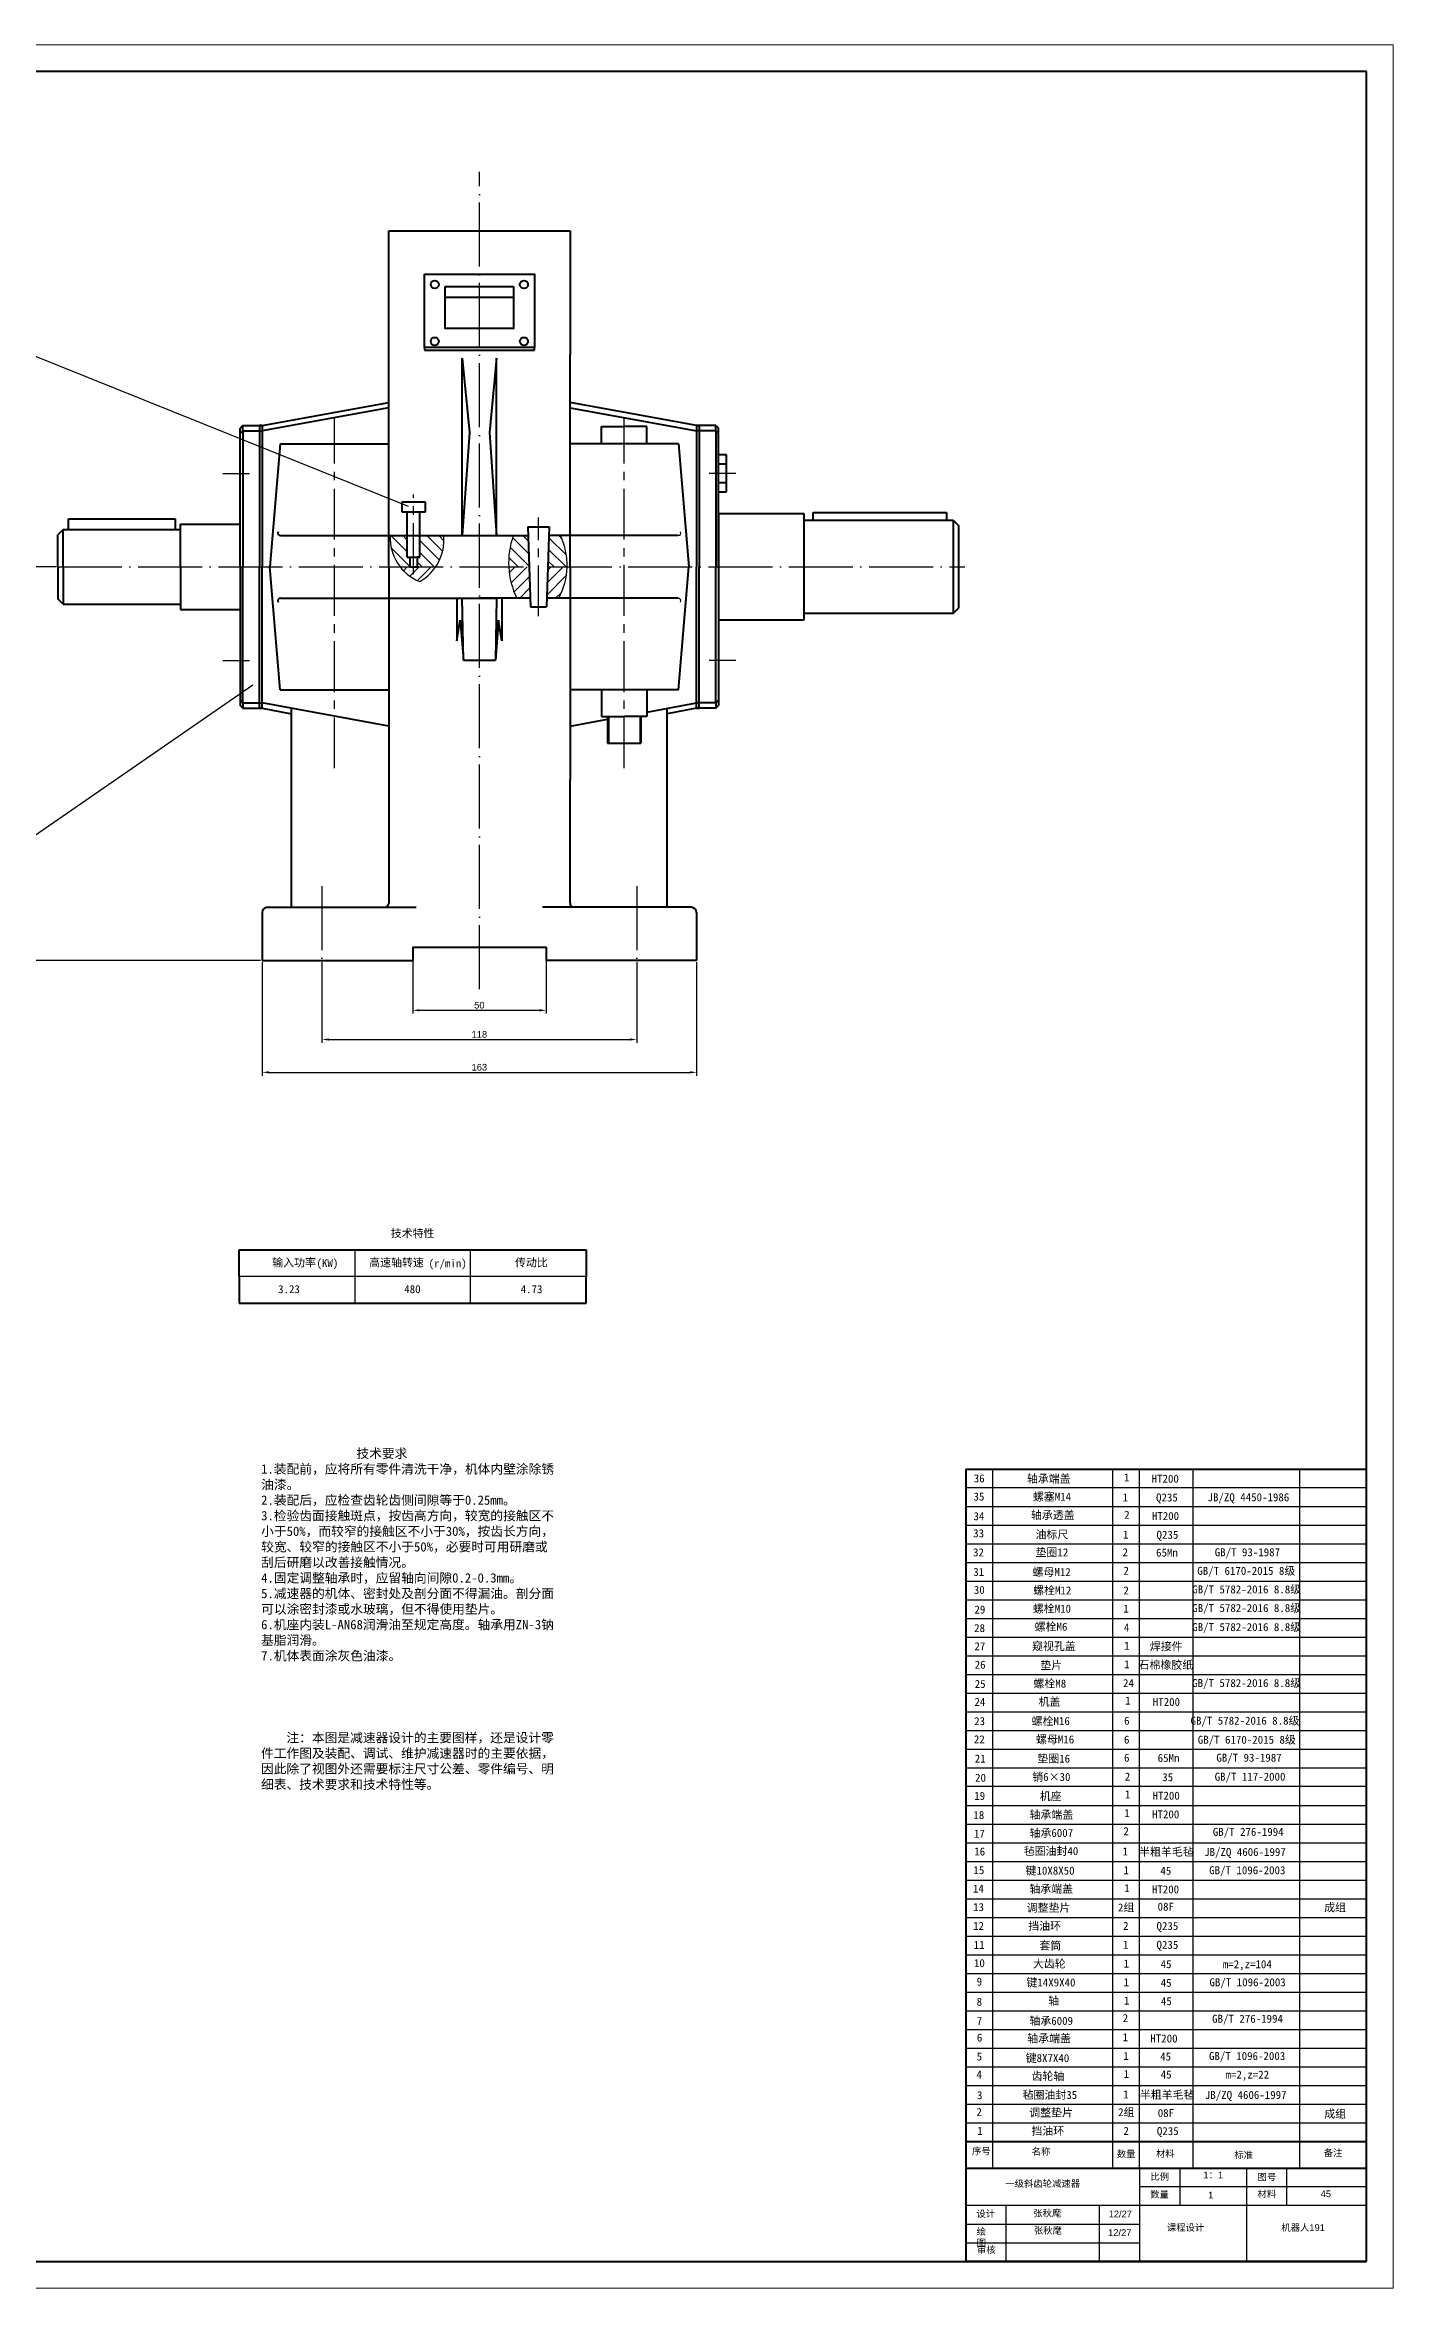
# Model space of a CAD drawing. Header units: millimetres. Extents: x 0 to 2913, y 0 to 841.
# Drawn here: x 685 to 1190, y 0 to 841 of the extents above; entities that cross this region are included whole.
import ezdxf
from ezdxf import colors
from ezdxf.entities.mleader import LeaderData, LeaderLine
from ezdxf.enums import TextEntityAlignment as Align
from ezdxf.math import Vec2, Vec3

# ---------------------------------------------------------------- set-up
doc = ezdxf.new("R2010")
doc.units = ezdxf.units.MM
doc.linetypes.add('ACAD_ISO04W100', pattern=[30, 24, -3, 0, -3])
doc.linetypes.add('CENTER2', pattern=[28.575, 19.05, -3.175, 3.175, -3.175])
doc.layers.get('0').update_dxf_attribs({"linetype": 'ACAD_ISO04W100'})
doc.layers.add('2', color=255, linetype='Continuous')
doc.layers.add('文字', color=7, linetype='Continuous', lineweight=15)
doc.layers.add('粗实线', color=7, linetype='Continuous', lineweight=30)
doc.styles.add('Songti', font='')
doc.styles.get("Standard").update_dxf_attribs({"font": 'arial.ttf'})
doc.styles.get('Songti').set_extended_font_data('SimSun')
doc.dimstyles.new('ISO-25', dxfattribs={"dimtxt": 2.5, "dimasz": 2.5, "dimexe": 1.25, "dimexo": 0.625, "dimtad": 1, "dimtxsty": 'Standard', "dimcen": 2.5, "dimadec": 0, "dimazin": 0, "dimtfac": 1, "dimtmove": 0, "dimatfit": 3, "dimfxl": 1, "dimarcsym": 0})

# ---------------------------------------------------------------- blocks, each defined once
blk = doc.blocks.new('*U33')
at = {"color": 0, "linetype": 'CENTER2', "transparency": 16777216}
blk.add_line((5, 0), (-5, 0), dxfattribs=at)
blk = doc.blocks.new('*U34')
at = {"color": 0, "linetype": 'CENTER2', "transparency": 16777216}
blk.add_line((-5, 0), (5, 0), dxfattribs=at)
blk = doc.blocks.new('*U35')
at = {"color": 0, "linetype": 'CENTER2', "transparency": 16777216}
blk.add_line((5, 0), (-5, 0), dxfattribs=at)
blk = doc.blocks.new('*U36')
at = {"color": 0, "linetype": 'CENTER2', "transparency": 16777216}
blk.add_line((-5, 0), (5, 0), dxfattribs=at)
blk = doc.blocks.new('*U37')
at = {"color": 0, "linetype": 'CENTER2', "transparency": 16777216}
blk.add_line((0, -124.85), (0, 6.75), dxfattribs=at)
blk = doc.blocks.new('*U38')
at = {"color": 0, "linetype": 'CENTER2', "transparency": 16777216}
blk.add_line((0, -124.85), (0, 6.75), dxfattribs=at)
blk = doc.blocks.new('*U39')
at = {"color": 0, "linetype": 'CENTER2', "transparency": 16777216}
blk.add_line((0, -14.77), (0, 15.01), dxfattribs=at)
blk = doc.blocks.new('*U40')
at = {"color": 0, "linetype": 'CENTER2', "transparency": 16777216}
blk.add_line((0, -18.5), (0, 18.5), dxfattribs=at)
blk = doc.blocks.new('_None')
blk = doc.blocks.new('*D55')
at = {"color": 0, "linetype": 'ByBlock', "lineweight": -2, "transparency": 16777216}
for p, q in [((688.89, 645.28), (658.86, 645.28)), ((660.11, 642.78), (660.11, 500.18)), ((765.49, 497.68), (658.86, 497.68))]:
    blk.add_line(p, q, dxfattribs=at)
at = {"color": 0, "linetype": 'ByBlock', "lineweight": -3, "transparency": 16777216}
for points in [[(659.69, 642.78), (660.52, 642.78), (660.11, 645.28)], [(659.69, 500.18), (660.52, 500.18), (660.11, 497.68)]]:
    blk.add_solid(points, dxfattribs=at)
at = {"layer": 'Defpoints', "color": 0, "linetype": 'ByBlock', "lineweight": -3, "transparency": 16777216}
for p in [(689.52, 645.28), (660.11, 497.68), (766.12, 497.68)]:
    blk.add_point(p, dxfattribs=at)
at = {"color": 0, "linetype": 'ByBlock', "lineweight": -3, "transparency": 16777216, "insert": (658.21, 571.48), "char_height": 2.5, "attachment_point": 5, "rotation": 90}
blk.add_mtext('148', dxfattribs=at)
blk = doc.blocks.new('_DotSmall')
at = {"color": 0, "linetype": 'ByBlock', "lineweight": -3, "const_width": 0.5}
blk.add_lwpolyline([(-0.0625, 0, 1), (0.0625, 0, 1)], format="xyb", close=True, dxfattribs=at)
blk = doc.blocks.new('*D56')
at = {"color": 0, "linetype": 'ByBlock', "lineweight": -2, "transparency": 16777216}
for p, q in [((822.52, 502.05), (822.52, 477.81)), ((872.52, 502.05), (872.52, 477.81)), ((825.02, 479.06), (870.02, 479.06))]:
    blk.add_line(p, q, dxfattribs=at)
at = {"color": 0, "linetype": 'ByBlock', "lineweight": 40, "transparency": 16777216}
for points in [[(825.02, 479.47), (825.02, 478.64), (822.52, 479.06)], [(870.02, 479.47), (870.02, 478.64), (872.52, 479.06)]]:
    blk.add_solid(points, dxfattribs=at)
at = {"layer": 'Defpoints', "color": 0, "linetype": 'ByBlock', "lineweight": 40, "transparency": 16777216}
for p in [(822.52, 502.68), (872.52, 502.68), (872.52, 479.06)]:
    blk.add_point(p, dxfattribs=at)
at = {"color": 0, "linetype": 'ByBlock', "transparency": 16777216, "insert": (847.52, 480.96), "char_height": 2.5, "attachment_point": 5}
blk.add_mtext('50', dxfattribs=at)
blk = doc.blocks.new('*D57')
at = {"color": 0, "linetype": 'ByBlock', "lineweight": -2, "transparency": 16777216}
for p, q in [((788.52, 497.05), (788.52, 466.86)), ((906.52, 497.05), (906.52, 466.86)), ((791.02, 468.11), (904.02, 468.11))]:
    blk.add_line(p, q, dxfattribs=at)
at = {"color": 0, "linetype": 'ByBlock', "lineweight": -3, "transparency": 16777216}
for points in [[(791.02, 468.53), (791.02, 467.7), (788.52, 468.11)], [(904.02, 468.53), (904.02, 467.7), (906.52, 468.11)]]:
    blk.add_solid(points, dxfattribs=at)
at = {"layer": 'Defpoints', "color": 0, "linetype": 'ByBlock', "lineweight": -3, "transparency": 16777216}
for p in [(788.52, 497.68), (906.52, 497.68), (906.52, 468.11)]:
    blk.add_point(p, dxfattribs=at)
at = {"color": 0, "linetype": 'ByBlock', "lineweight": -3, "transparency": 16777216, "insert": (847.52, 470.02), "char_height": 2.5, "attachment_point": 5}
blk.add_mtext('118', dxfattribs=at)
blk = doc.blocks.new('*D58')
at = {"color": 0, "linetype": 'ByBlock', "lineweight": -2, "transparency": 16777216}
for p, q in [((766.12, 497.05), (766.12, 454.55)), ((928.92, 497.05), (928.92, 454.55)), ((768.62, 455.8), (926.42, 455.8))]:
    blk.add_line(p, q, dxfattribs=at)
at = {"color": 0, "linetype": 'ByBlock', "lineweight": -3, "transparency": 16777216}
for points in [[(768.62, 456.22), (768.62, 455.39), (766.12, 455.8)], [(926.42, 456.22), (926.42, 455.39), (928.92, 455.8)]]:
    blk.add_solid(points, dxfattribs=at)
at = {"layer": 'Defpoints', "color": 0, "linetype": 'ByBlock', "lineweight": -3, "transparency": 16777216}
for p in [(766.12, 497.68), (928.92, 497.68), (928.92, 455.8)]:
    blk.add_point(p, dxfattribs=at)
at = {"color": 0, "linetype": 'ByBlock', "lineweight": -3, "transparency": 16777216, "insert": (847.52, 457.71), "char_height": 2.5, "attachment_point": 5}
blk.add_mtext('163', dxfattribs=at)

msp = doc.modelspace()

# ---------------------------------------------------------------- hatches: boundary and pattern name
at = {"layer": '2', "true_color": 0xffffff}
h = msp.add_hatch(dxfattribs=at)
h.set_pattern_fill('ANSI31', angle=90)
h.set_pattern_definition([(135, (-2254.677, -853.864), (-2.245064, -2.245064), [])])
h.paths.add_polyline_path([(865.838, 657.012), (860.239, 657.012, 0.0988106), (858.528, 645.276), (866.229, 645.276)])
h.paths.add_polyline_path([(877.921, 657.012), (873.62, 657.012), (873.229, 645.276), (880.393, 645.276, 0.1169564)])
h.paths.add_polyline_path([(834.164, 657.012), (825.24, 657.012), (825.24, 648.945), (824.24, 648.945), (824.24, 645.276), (831.132, 645.276, 0.1745146)])
h.paths.add_polyline_path([(820.518, 657.012), (818.549, 657.012), (814.078, 657.012, 0.1785343), (817.858, 645.276), (821.518, 645.276), (821.518, 648.945), (820.518, 648.945)])
h = msp.add_hatch(dxfattribs=at)
h.set_pattern_fill('ANSI31')
h.set_pattern_definition([(45, (-2254.677, -853.864), (-2.245064, 2.245064), [])])
h.paths.add_polyline_path([(880.393, 645.276), (873.229, 645.276), (872.838, 633.539), (877.256, 633.539, 0.1185067)])
h.paths.add_polyline_path([(866.229, 645.276), (858.528, 645.276, 0.1010529), (861.57, 633.539), (866.62, 633.539)])
h.paths.add_polyline_path([(831.132, 645.276), (817.858, 645.276, 0.1303087), (825.145, 639.773, 0.1151134)])

# ---------------------------------------------------------------- linework, layer by layer
for p, q in [((847.519, 487.001), (847.519, 793.421)), ((689.519, 645.276), (866.229, 645.276)), ((873.229, 645.276), (1029.519, 645.276)), ((788.519, 525.648), (788.519, 487.543)), ((906.519, 525.648), (906.519, 487.543))]:
    msp.add_line(p, q)
at = {"layer": '2', "lineweight": 40}
for p, q in [((813.529, 724.937), (813.529, 771.306)), ((813.529, 771.306), (847.519, 771.306)), ((847.519, 771.306), (881.509, 771.306)), ((881.509, 771.306), (881.509, 724.937)), ((834.705, 746.351), (834.705, 750.351)), ((834.705, 750.351), (860.333, 750.351)), ((860.333, 750.351), (860.333, 746.351)), ((813.529, 645.276), (813.529, 724.937)), ((826.911, 726.573), (868.128, 726.573)), ((826.931, 727.573), (826.931, 726.573)), ((841.119, 657.012), (841.119, 723.572)), ((841.119, 723.572), (843.786, 695.694)), ((853.919, 723.572), (851.253, 695.694)), ((853.919, 657.012), (853.919, 723.572)), ((868.128, 726.573), (868.128, 727.573)), ((881.509, 645.276), (881.509, 724.937)), ((772.873, 691.404), (813.529, 691.404)), ((843.786, 695.694), (841.119, 657.012)), ((851.253, 695.694), (853.919, 657.012)), ((922.165, 691.404), (881.509, 691.404)), ((893.337, 691.404), (893.337, 697.904)), ((893.337, 697.904), (901.837, 697.904)), ((901.837, 691.404), (893.337, 691.404)), ((910.337, 697.904), (901.837, 697.904)), ((910.337, 691.404), (910.337, 697.904)), ((940.119, 687.255), (937.119, 687.255)), ((940.119, 683.791), (937.119, 683.791)), ((940.119, 673.398), (940.119, 687.255)), ((940.119, 676.863), (937.119, 676.863)), ((937.119, 673.398), (940.119, 673.398)), ((818.549, 665.801), (818.549, 669.627)), ((818.549, 669.627), (827.209, 669.627)), ((827.209, 665.801), (818.549, 665.801)), ((820.518, 648.945), (820.518, 665.801)), ((825.24, 648.945), (825.24, 665.801)), ((827.209, 669.627), (827.209, 665.801)), ((937.119, 665.276), (937.119, 625.276)), ((937.119, 665.276), (969.119, 665.276)), ((969.119, 665.276), (969.119, 625.276)), ((972.619, 662.776), (972.619, 665.726)), ((972.619, 665.726), (1022.619, 665.726)), ((1022.619, 665.726), (1022.619, 662.776)), ((773.004, 657.012), (847.519, 657.012)), ((822.879, 657.012), (865.838, 657.012)), ((865.729, 660.279), (873.729, 660.279)), ((865.729, 660.279), (866.729, 630.272)), ((873.729, 660.279), (872.729, 630.272)), ((922.034, 657.012), (873.62, 657.012)), ((969.119, 662.776), (969.119, 627.776)), ((969.119, 662.776), (1025.119, 662.776)), ((969.119, 662.776), (972.619, 662.776)), ((1025.119, 662.776), (1027.119, 660.776)), ((1025.119, 662.776), (1025.119, 627.776)), ((1027.119, 660.776), (1027.119, 629.776)), ((820.518, 648.945), (825.24, 648.945)), ((820.518, 648.945), (821.518, 648.945)), ((821.518, 648.945), (821.518, 645.276)), ((825.24, 648.945), (824.24, 648.945)), ((824.24, 648.945), (824.24, 645.276)), ((813.529, 645.276), (813.529, 565.615)), ((821.518, 645.276), (824.24, 645.276)), ((881.509, 645.276), (881.509, 565.615)), ((773.004, 633.539), (847.519, 633.539)), ((839.119, 633.539), (839.119, 617.539)), ((841.119, 633.539), (853.919, 633.539)), ((841.519, 610.269), (841.119, 633.539)), ((866.62, 633.539), (847.519, 633.539)), ((853.919, 633.539), (853.519, 610.269)), ((855.919, 633.539), (855.919, 617.539)), ((922.034, 633.539), (872.838, 633.539)), ((839.119, 617.539), (840.31, 625.278)), ((840.31, 625.278), (841.519, 610.269)), ((854.728, 625.278), (853.519, 610.269)), ((855.919, 617.539), (854.728, 625.278)), ((866.729, 630.272), (872.729, 630.272)), ((969.119, 625.276), (937.119, 625.276)), ((1025.119, 627.776), (969.119, 627.776)), ((1025.119, 627.776), (1027.119, 629.776)), ((841.519, 610.269), (853.519, 610.269)), ((772.873, 599.147), (813.529, 599.147)), ((922.165, 599.147), (881.509, 599.147)), ((893.337, 599.147), (893.337, 589.147)), ((910.337, 599.147), (910.337, 589.147)), ((777.089, 517.675), (777.089, 592.264)), ((893.337, 589.147), (901.837, 589.147)), ((895.582, 589.147), (895.582, 579.147)), ((895.902, 589.147), (895.902, 579.147)), ((910.337, 589.147), (901.837, 589.147)), ((907.773, 589.147), (907.773, 579.147)), ((908.092, 589.147), (908.092, 579.147)), ((917.949, 517.675), (917.949, 592.264)), ((881.509, 585.58), (895.582, 588.161)), ((895.582, 579.147), (908.092, 579.147)), ((813.529, 565.615), (813.529, 519.246)), ((881.509, 519.246), (881.509, 565.615)), ((766.119, 515.675), (766.119, 497.675)), ((768.119, 517.675), (823.867, 517.675)), ((926.919, 517.675), (871.172, 517.675)), ((928.919, 515.675), (928.919, 497.675)), ((766.119, 497.675), (822.519, 497.675)), ((822.519, 502.675), (872.519, 502.675)), ((822.519, 502.675), (822.519, 497.675)), ((872.519, 502.675), (872.519, 497.675)), ((928.919, 497.675), (872.519, 497.675))]:
    msp.add_line(p, q, dxfattribs=at)
at = {"layer": '2', "color": 7, "lineweight": 40, "true_color": 0xffffff}
for p, q in [((766.119, 698.276), (813.529, 706.971)), ((928.919, 698.276), (881.509, 706.971)), ((758.919, 698.276), (757.919, 697.276)), ((758.919, 696.276), (758.919, 698.276)), ((758.919, 698.276), (766.119, 698.276)), ((766.119, 698.276), (765.119, 698.276)), ((765.119, 698.276), (765.119, 645.276)), ((813.529, 704.971), (766.119, 696.276)), ((766.119, 698.276), (766.119, 645.276)), ((881.509, 704.971), (928.919, 696.276)), ((936.119, 698.276), (928.919, 698.276)), ((928.919, 698.276), (928.919, 645.276)), ((928.919, 698.276), (929.919, 698.276)), ((929.919, 698.276), (929.919, 645.276)), ((936.119, 696.276), (936.119, 698.276)), ((936.119, 698.276), (937.119, 697.276)), ((757.919, 695.276), (757.919, 697.276)), ((758.919, 696.276), (757.919, 695.276)), ((757.919, 645.276), (757.919, 695.276)), ((758.919, 696.276), (758.919, 645.276)), ((758.919, 696.276), (766.119, 696.276)), ((772.873, 691.404), (769.039, 645.276)), ((922.165, 691.404), (925.999, 645.276)), ((936.119, 696.276), (928.919, 696.276)), ((936.119, 696.276), (937.119, 695.276)), ((936.119, 696.276), (936.119, 645.276)), ((937.119, 695.276), (937.119, 697.276)), ((937.119, 645.276), (937.119, 695.276)), ((691.519, 659.276), (689.519, 657.276)), ((689.519, 645.276), (689.519, 657.276)), ((691.519, 645.276), (691.519, 659.276)), ((691.519, 659.276), (735.519, 659.276)), ((691.519, 659.276), (693.519, 659.276)), ((693.519, 659.276), (693.519, 663.276)), ((693.519, 663.276), (733.519, 663.276)), ((733.519, 663.276), (733.519, 659.276)), ((735.519, 645.276), (735.519, 661.276)), ((735.519, 661.276), (757.919, 661.276)), ((689.519, 645.276), (689.519, 633.276)), ((691.519, 645.276), (691.519, 631.276)), ((735.519, 645.276), (735.519, 629.276)), ((757.919, 645.276), (757.919, 595.276)), ((758.919, 594.276), (758.919, 645.276)), ((765.119, 592.276), (765.119, 645.276)), ((766.119, 592.276), (766.119, 645.276)), ((772.873, 599.147), (769.039, 645.276)), ((922.165, 599.147), (925.999, 645.276)), ((928.919, 592.276), (928.919, 645.276)), ((929.919, 592.276), (929.919, 645.276)), ((936.119, 594.276), (936.119, 645.276)), ((937.119, 645.276), (937.119, 595.276)), ((691.519, 631.276), (689.519, 633.276)), ((691.519, 631.276), (735.519, 631.276)), ((691.519, 631.276), (693.519, 631.276)), ((735.519, 629.276), (757.919, 629.276)), ((758.919, 594.276), (757.919, 595.276)), ((757.919, 595.276), (757.919, 593.276)), ((758.919, 592.276), (757.919, 593.276)), ((758.919, 594.276), (758.919, 592.276)), ((758.919, 594.276), (766.119, 594.276)), ((758.919, 592.276), (766.119, 592.276)), ((766.119, 592.276), (765.119, 592.276)), ((813.529, 585.58), (766.119, 594.276)), ((766.119, 592.276), (777.089, 590.264)), ((910.337, 590.868), (928.919, 594.276)), ((928.919, 592.276), (917.949, 590.264)), ((936.119, 594.276), (928.919, 594.276)), ((936.119, 592.276), (928.919, 592.276)), ((928.919, 592.276), (929.919, 592.276)), ((936.119, 594.276), (937.119, 595.276)), ((936.119, 594.276), (936.119, 592.276)), ((936.119, 592.276), (937.119, 593.276)), ((937.119, 595.276), (937.119, 593.276))]:
    msp.add_line(p, q, dxfattribs=at)
at = {"layer": '2'}
for p, q in [((827.209, 657.012), (818.549, 657.012)), ((841.119, 657.012), (827.209, 657.012)), ((865.838, 657.012), (847.519, 657.012)), ((841.119, 633.539), (839.119, 633.539)), ((813.529, 591.276), (813.529, 593.276)), ((822.519, 497.675), (822.519, 502.675))]:
    msp.add_line(p, q, dxfattribs=at)
at = {"layer": '2', "color": 7, "true_color": 0xffffff}
msp.add_line((766.119, 645.276), (769.039, 645.276), dxfattribs=at)
at = {"layer": '2', "lineweight": 40}
for points in [[(826.911, 755.029), (868.128, 755.029), (868.128, 727.573), (826.911, 727.573)], [(834.705, 746.351), (860.333, 746.351), (860.333, 734.682), (834.705, 734.682)]]:
    msp.add_lwpolyline(points, close=True, dxfattribs=at)
for centre in [(830.794, 751.181), (864.244, 751.181), (830.794, 729.853), (864.244, 729.853)]:
    msp.add_circle(centre, 1.5, dxfattribs=at)
for centre, radius, start, end in [((772.971, 658.005), 0.994, 153.800644, 271.901657), ((772.971, 632.546), 0.994, 88.098343, 206.199356), ((768.119, 515.675), 2, 90, 180), ((811.784, 519.321), 1.747, 289.593669, 357.525125), ((883.255, 519.321), 1.747, 182.474875, 250.406331), ((926.919, 515.675), 2, 0, 90)]:
    msp.add_arc(centre, radius, start, end, dxfattribs=at)
at = {"layer": '2'}
for centre, radius, start, end in [((831.879, 656.268), 17.816, 177.606199, 247.793843), ((816.347, 655.355), 17.894, 299.450421, 5.313909), ((888.788, 646.857), 30.301, 160.418398, 206.072119), ((854.413, 645.933), 25.988, 331.517662, 25.234516), ((922.067, 658.005), 0.994, 268.098343, 26.199356), ((922.067, 632.546), 0.994, 333.800644, 91.901657)]:
    msp.add_arc(centre, radius, start, end, dxfattribs=at)
at = {"layer": '文字'}
for p, q in [((1190, 841), (1, 841)), ((1190, 0), (1190, 841)), ((1, 0), (1190, 0))]:
    msp.add_line(p, q, dxfattribs=at)
at = {"layer": '粗实线', "lineweight": 40}
for p, q in [((1180, 831), (26, 831)), ((1180, 10), (1180, 831)), ((26, 10), (1180, 10))]:
    msp.add_line(p, q, dxfattribs=at)
at = {"layer": '粗实线', "color": 0, "lineweight": 40}
for p, q in [((757.521, 389.263), (887.521, 389.263)), ((757.521, 379.263), (757.521, 389.263)), ((887.521, 389.263), (887.521, 379.263)), ((757.521, 379.263), (757.521, 369.263)), ((887.521, 369.263), (887.521, 379.263)), ((757.521, 369.263), (887.521, 369.263))]:
    msp.add_line(p, q, dxfattribs=at)
at = {"layer": '粗实线', "color": 0, "lineweight": -3}
for p, q in [((800.821, 389.263), (800.821, 369.263)), ((844.121, 389.263), (844.121, 369.263)), ((887.521, 379.263), (757.521, 379.263)), ((1040, 45), (1040, 307)), ((1085, 45), (1085, 307)), ((1095, 45), (1095, 307)), ((1115, 45), (1115, 307)), ((1155, 45), (1155, 307)), ((1180, 300), (1030, 300)), ((1030, 293), (1180, 293)), ((1030, 286), (1180, 286)), ((1030, 279), (1180, 279)), ((1030, 272), (1180, 272)), ((1030, 265), (1180, 265)), ((1030, 258), (1180, 258)), ((1030, 251), (1180, 251)), ((1030, 244), (1180, 244)), ((1030, 237), (1180, 237)), ((1030, 230), (1180, 230)), ((1030, 223), (1180, 223)), ((1030, 216), (1180, 216)), ((1030, 209), (1180, 209)), ((1030, 202), (1180, 202)), ((1030, 195), (1180, 195)), ((1180, 188), (1030, 188)), ((1030, 181), (1180, 181)), ((1030, 174), (1180, 174)), ((1030, 167), (1180, 167)), ((1030, 160), (1180, 160)), ((1030, 153), (1180, 153)), ((1030, 146), (1180, 146)), ((1030, 139), (1180, 139)), ((1030, 132), (1180, 132)), ((1030, 125), (1180, 125)), ((1030, 118), (1180, 118)), ((1030, 111), (1180, 111)), ((1030, 104), (1180, 104)), ((1030, 97), (1180, 97)), ((1030, 90), (1180, 90)), ((1030, 83), (1180, 83)), ((1030, 76), (1180, 76)), ((1030, 69), (1180, 69)), ((1030, 62), (1180, 62))]:
    msp.add_line(p, q, dxfattribs=at)
at = {"layer": '粗实线', "color": 0, "lineweight": -2}
for p, q in [((1095, 45), (1095, 31)), ((1110, 45), (1110, 31)), ((1135, 45), (1135, 31)), ((1150, 45), (1150, 31)), ((1180, 45), (1180, 38)), ((1110, 38), (1095, 38)), ((1135, 38), (1110, 38)), ((1150, 38), (1135, 38)), ((1180, 38), (1150, 38)), ((1180, 38), (1180, 31)), ((1095, 31), (1030, 31)), ((1045, 10), (1045, 31)), ((1080, 10), (1080, 31)), ((1110, 31), (1095, 31)), ((1095, 31), (1095, 10)), ((1135, 31), (1110, 31)), ((1150, 31), (1135, 31)), ((1135, 31), (1135, 10)), ((1180, 31), (1150, 31)), ((1180, 31), (1180, 10)), ((1030, 24), (1095, 24)), ((1030, 17), (1095, 17))]:
    msp.add_line(p, q, dxfattribs=at)
at = {"layer": '粗实线', "color": 0, "lineweight": 40}
for points in [[(1030, 265), (1030, 272), (1030, 279), (1030, 286), (1030, 293), (1030, 300), (1030, 307), (1180, 307)], [(1030, 97), (1030, 104), (1030, 111), (1030, 118), (1030, 125), (1030, 132), (1030, 139), (1030, 146), (1030, 153), (1030, 160), (1030, 167), (1030, 174), (1030, 181), (1030, 188), (1030, 195), (1030, 202), (1030, 209), (1030, 216), (1030, 223), (1030, 230), (1030, 237), (1030, 244), (1030, 251), (1030, 258), (1030, 265)], [(1030, 55), (1030, 62), (1030, 69), (1030, 76), (1030, 83), (1030, 90), (1030, 97)], [(1030, 45), (1030, 55), (1040, 55), (1085, 55), (1095, 55), (1115, 55), (1155, 55), (1180, 55)], [(1180, 10), (1135, 10), (1095, 10), (1080, 10), (1045, 10), (1030, 10), (1030, 17), (1030, 24), (1030, 31), (1030, 45), (1095, 45), (1110, 45), (1135, 45), (1150, 45), (1180, 45)]]:
    msp.add_lwpolyline(points, dxfattribs=at)
at = {"layer": '粗实线', "color": 0, "lineweight": -2}
msp.add_lwpolyline([(1180, 45), (1155, 45), (1115, 45), (1095, 45), (1085, 45), (1040, 45), (1030, 45)], dxfattribs=at)

# ---------------------------------------------------------------- block references
at = {"linetype": 'CENTER2'}
for name, p in [('*U38', (793.201, 694.654)), ('*U37', (901.837, 694.654)), ('*U34', (756.419, 680.327)), ('*U33', (938.619, 680.327)), ('*U39', (822.879, 657.373)), ('*U40', (869.729, 645.276)), ('*U36', (756.419, 610.225)), ('*U35', (938.619, 610.225))]:
    msp.add_blockref(name, p, dxfattribs=at)

# ---------------------------------------------------------------- texts
at = {"layer": '文字', "style": 'Songti'}
for s, p in [('技术特性', (822.521, 395.467)), ('输入功率', (778.066, 384.496)), ('(KW)', (790.554, 384.284)), ('高速轴转速', (816.482, 384.496)), ('(r/min)', (835.636, 384.186)), ('传动比', (867.024, 384.496)), ('3.23', (776.165, 374.518)), ('480', (822.425, 374.518)), ('4.73', (867.087, 374.518)), ('36', (1034.862, 303.574)), ('轴承端盖', (1060.935, 303.445)), ('1', (1090.125, 303.941)), ('HT200', (1104.589, 303.473)), ('35', (1034.755, 296.75)), ('螺塞M14', (1062.13, 296.707)), ('1', (1089.618, 296.471)), ('Q235', (1105.229, 296.417)), ('JB/ZQ 4450-1986', (1135.765, 296.496)), ('34', (1034.755, 289.393)), ('轴承透盖', (1062.436, 289.801)), ('2', (1090.214, 289.938)), ('HT200', (1104.678, 289.469)), ('33', (1034.649, 282.996)), ('油标尺', (1062.091, 282.529)), ('垫圈12', (1062.107, 275.834)), ('1', (1089.793, 282.48)), ('Q235', (1105.404, 282.426)), ('GB/T 93-1987', (1135.38, 275.886)), ('32', (1034.586, 275.847)), ('31', (1034.69, 268.491)), ('螺母M12', (1062.011, 268.462)), ('2', (1089.564, 275.896)), ('2', (1089.952, 268.967)), ('65Mn', (1105.233, 275.755)), ('GB/T 6170-2015 8级', (1134.969, 268.911)), ('30', (1034.897, 261.757)), ('螺栓M12', (1062.238, 261.594)), ('2', (1089.933, 261.556)), ('GB/T 5782-2016 8.8级', (1135.117, 261.968)), ('29', (1035.104, 254.402)), ('螺栓M10', (1062.124, 254.724)), ('1', (1089.933, 254.735)), ('GB/T 5782-2016 8.8级', (1135.117, 254.959)), ('28', (1035.001, 247.46)), ('螺栓M6', (1061.78, 247.969)), ('4', (1090.129, 247.668)), ('GB/T 5782-2016 8.8级', (1135.117, 247.828)), ('27', (1035.104, 240.623)), ('窥视孔盖', (1062.851, 240.687)), ('1', (1090.195, 240.829)), ('石棉橡胶纸', (1104.83, 233.648)), ('焊接件', (1104.962, 240.61)), ('26', (1035.213, 233.736)), ('25', (1035.213, 226.507)), ('螺栓M8', (1061.324, 226.674)), ('垫片', (1061.849, 233.474)), ('24', (1090.802, 226.832)), ('1', (1090.195, 233.876)), ('GB/T 5782-2016 8.8级', (1135.107, 226.842)), ('24', (1035.109, 219.794)), ('机盖', (1061.194, 219.812)), ('1', (1090.569, 220.249)), ('HT200', (1105.033, 219.78)), ('23', (1035.006, 212.564)), ('螺栓M16', (1061.667, 212.593)), ('6', (1090.188, 212.73)), ('GB/T 5782-2016 8.8级', (1134.492, 212.74)), ('22', (1034.903, 205.748)), ('螺母M16', (1063.314, 205.723)), ('6', (1090.154, 205.654)), ('GB/T 6170-2015 8级', (1135.171, 205.598)), ('21', (1035.213, 198.518)), ('销6×30', (1061.902, 191.639)), ('垫圈16', (1062.789, 198.505)), ('6', (1090.166, 198.869)), ('65Mn', (1105.836, 198.727)), ('GB/T 117-2000', (1136.374, 191.745)), ('GB/T 93-1987', (1135.982, 198.859)), ('19', (1035.045, 184.563)), ('20', (1035.354, 191.348)), ('机座', (1061.651, 184.429)), ('2', (1090.424, 191.762)), ('1', (1090.479, 185.101)), ('HT200', (1104.943, 184.632)), ('35', (1105.511, 191.553)), ('18', (1034.737, 177.367)), ('轴承端盖', (1061.929, 177.49)), ('1', (1090.302, 178.099)), ('HT200', (1104.765, 177.631)), ('17', (1034.943, 170.377)), ('轴承6007', (1061.895, 170.649)), ('2', (1089.919, 171.305)), ('GB/T 276-1994', (1135.686, 171.06)), ('16', (1035.045, 163.695)), ('毡圈油封40', (1061.767, 163.866)), ('1', (1089.578, 163.712)), ('半粗羊毛毡', (1105.03, 163.583)), ('JB/ZQ 4606-1997', (1134.475, 163.514)), ('15', (1034.737, 156.705)), ('键10X8X50', (1061.427, 156.528)), ('轴承端盖', (1061.84, 149.678)), ('1', (1089.948, 156.696)), ('45', (1104.811, 156.48)), ('GB/T 1096-2003', (1135.355, 156.668)), ('14', (1034.555, 149.77)), ('13', (1034.619, 142.852)), ('调整垫片', (1060.84, 142.588)), ('2组', (1089.922, 142.702)), ('1', (1090.214, 149.956)), ('HT200', (1104.677, 149.488)), ('08F', (1104.785, 143.023)), ('成组', (1168.243, 142.736)), ('12', (1034.619, 135.807)), ('挡油环', (1059.375, 135.768)), ('2', (1089.787, 135.797)), ('Q235', (1105.398, 135.744)), ('11', (1034.83, 128.682)), ('套筒', (1061.515, 128.404)), ('1', (1089.787, 128.758)), ('Q235', (1105.398, 128.705)), ('10', (1034.932, 121.848)), ('大齿轮', (1061.127, 121.612)), ('1', (1090.042, 121.681)), ('45', (1104.906, 121.465)), ('m=2,z=104', (1135.338, 121.43)), ('9', (1034.932, 114.912)), ('键14X9X40', (1061.744, 114.591)), ('轴', (1062.793, 107.69)), ('1', (1090.058, 114.696)), ('45', (1104.922, 114.479)), ('GB/T 1096-2003', (1135.465, 114.668)), ('8', (1034.932, 107.364)), ('7', (1034.932, 100.122)), ('轴承6009', (1061.854, 100.213)), ('2', (1089.664, 101.245)), ('1', (1090.139, 107.801)), ('45', (1105.002, 107.584)), ('GB/T 276-1994', (1135.431, 101)), ('6', (1034.99, 93.946)), ('轴承端盖', (1061.06, 93.62)), ('1', (1089.64, 94.064)), ('HT200', (1104.103, 93.596)), ('5', (1034.922, 86.849)), ('键8X7X40', (1060.449, 86.24)), ('1', (1089.868, 87.042)), ('45', (1104.731, 86.825)), ('GB/T 1096-2003', (1135.275, 87.014)), ('4', (1034.854, 80.091)), ('齿轮轴', (1060.62, 79.507)), ('1', (1090.057, 80.296)), ('45', (1104.921, 80.08)), ('m=2,z=22', (1135.353, 80.045)), ('2', (1034.843, 66.023)), ('3', (1035.047, 72.328)), ('毡圈油封35', (1061.335, 72.45)), ('调整垫片', (1061.815, 65.813)), ('2组', (1089.994, 65.975)), ('1', (1089.849, 72.62)), ('半粗羊毛毡', (1105.302, 72.491)), ('JB/ZQ 4606-1997', (1134.746, 72.422)), ('成组', (1168.305, 65.366)), ('1', (1035.115, 58.972)), ('挡油环', (1060.596, 58.945)), ('2', (1089.932, 58.937)), ('Q235', (1105.543, 58.884)), ('08F', (1104.848, 65.653))]:
    msp.add_text(s, height=3, dxfattribs=at).set_placement(p, align=Align.MIDDLE_CENTER)
at = {"layer": '文字', "char_height": 3.5, "width": 110, "attachment_point": 1, "style": 'Songti'}
for s, insert in [('               技术要求^J1.装配前，应将所有零件清洗干净，机体内壁涂除锈油漆。^J2.装配后，应检查齿轮齿侧间隙等于0.25mm。^J3.检验齿面接触斑点，按齿高方向，较宽的接触区不小于50%，而较窄的接触区不小于30%，按齿长方向，较宽、较窄的接触区不小于50%，必要时可用研磨或刮后研磨以改善接触情况。^J4.固定调整轴承时，应留轴向间隙0.2-0.3mm。\\P5.减速器的机体、密封处及剖分面不得漏油。剖分面可以涂密封漆或水玻璃，但不得使用垫片。\\P6.机座内装L-AN68润滑油至规定高度。轴承用ZN-3钠基脂润滑。\\P7.机体表面涂灰色油漆。', (765.72, 314.69)), ('    注：本图是减速器设计的主要图样，还是设计零件工作图及装配、调试、维护减速器时的主要依据，因此除了视图外还需要标注尺寸公差、零件编号、明细表、技术要求和技术特性等。', (765.675, 208.116))]:
    msp.add_mtext(s, dxfattribs=dict(at, insert=insert))
at = {"layer": '粗实线', "color": 0, "lineweight": -3, "char_height": 2.5, "attachment_point": 1}
for s, width, heights, insert in [('{\\fSimSun|b0|i0|c134|p2;序号}', 7.82863, [0], (1032.171, 52.618)), ('{\\fSimSun|b0|i0|c134|p2;名称}', 15.00183, [0], (1054.513, 52.459)), ('{\\fSimSun|b0|i0|c134|p2;数量}', 10, [0], (1086.436, 51.539)), ('{\\fSimSun|b0|i0|c134|p2;材料}', 13.88468, [0], (1101.115, 51.661)), ('{\\fSimSun|b0|i0|c134|p2;标准}', 10.85304, [0], (1130.483, 51.184)), ('{\\fSimSun|b0|i0|c134|p2;备注}', 8.77855, [0], (1164.003, 51.981)), ('{\\fSimSun|b0|i0|c134|p2;比例}', 10.55149, [0], (1099.044, 43.048)), ('1{\\fSimSun|b0|i0|c134|p2;：}1', 6.98156, [0], (1118.866, 43.691)), ('{\\fSimSun|b0|i0|c134|p2;图号}', 10.85012, [0], (1139.196, 42.914)), ('{\\fSimSun|b0|i0|c134|p2;一级斜齿轮减速器}', 53.82393, [5.711], (1044.651, 40.449)), ('{\\fSimSun|b0|i0|c134|p2;数量}', 10.35242, [0], (1098.945, 36.385)), ('1', 3.59052, [0], (1120.662, 36.117)), ('{\\fSimSun|b0|i0|c134|p2;材料}', 9.65599, [0], (1139.161, 36.584)), ('45', 5.68509, [0], (1162.851, 36.615)), ('{\\fSimSun|b0|i0|c134|p2;设计}', 7.27906, [0], (1033.81, 29.141)), ('{\\fSimSun|b0|i0|c134|p2;张秋麾}', 14.46125, [0], (1055.137, 29.34)), ('12/27', 11.46882, [0], (1083.363, 29.041)), ('{\\fSimSun|b0|i0|c134|p2;绘图}', 6.48162, [0], (1033.906, 22.465)), ('{\\fSimSun|b0|i0|c134|p2;张秋麾}', 11.36954, [0], (1055.336, 22.862)), ('12/27', 11.46882, [0], (1083.171, 22.084)), ('{\\fSimSun|b0|i0|c134|p2;课程设计}', 19.15052, [0], (1105.202, 23.958)), ('{\\fSimSun|b0|i0|c134|p2;机器人}191', 21.74383, [0], (1148.091, 23.958)), ('{\\fSimSun|b0|i0|c134|p2;审核}', 7.07991, [0], (1034.006, 15.59))]:
    msp.add_mtext_dynamic_manual_height_columns(s, width=width, gutter_width=12.5, heights=heights, dxfattribs=dict(at, insert=insert))

# ---------------------------------------------------------------- dimensions: what is measured, and where the dimension line sits
at = {"color": 0, "linetype": 'ByBlock', "lineweight": -3}
dim = msp.add_linear_dim(base=(660.107, 497.675), p1=(689.519, 645.276), p2=(766.119, 497.675), angle=90, text='148', dimstyle='ISO-25', override={"dimldrblk": 'DotSmall'}, dxfattribs=at)
dim.commit()
dim.dimension.update_dxf_attribs({"geometry": '*D55', "text_midpoint": (658.205, 571.476)})
dim = msp.add_linear_dim(base=(928.919, 455.804), p1=(766.119, 497.675), p2=(928.919, 497.675), text='163', dimstyle='ISO-25', override={"dimldrblk": 'DotSmall'}, dxfattribs=at)
dim.commit()
dim.dimension.update_dxf_attribs({"geometry": '*D58', "text_midpoint": (847.519, 457.707)})
dim = msp.add_linear_dim(base=(906.519, 468.114), p1=(788.519, 497.675), p2=(906.519, 497.675), dimstyle='ISO-25', override={"dimldrblk": 'DotSmall'}, dxfattribs=at)
dim.commit()
dim.dimension.update_dxf_attribs({"geometry": '*D57', "text_midpoint": (847.519, 470.015)})
at = {"color": 0, "linetype": 'ByBlock'}
dim = msp.add_linear_dim(base=(872.519, 479.055), p1=(822.519, 502.675), p2=(872.519, 502.675), dimstyle='ISO-25', override={"dimldrblk": 'DotSmall'}, dxfattribs=at)
dim.commit()
dim.dimension.update_dxf_attribs({"geometry": '*D56', "text_midpoint": (847.519, 480.957)})

# ---------------------------------------------------------------- leaders
at = {"layer": '粗实线', "color": 7, "lineweight": -3, "true_color": 0xffffff}
ml = msp.add_multileader_mtext('Standard', dxfattribs=at)
ml.set_content('29', color=(255, 255, 255))
ml.set_leader_properties()
ml.set_arrow_properties(name='NONE')
ml.build(insert=Vec2(0, 0))
ml.multileader.update_dxf_attribs({"text_left_attachment_type": 5, "text_right_attachment_type": 5, "dogleg_length": 6})
ctx = ml.context
ctx.base_point, ctx.plane_origin = Vec3(613.934, 744.799), Vec3(820.983, 667.949)
ctx.left_attachment, ctx.right_attachment, ctx.text_align_type = 5, 5, 2
notes = []
notes.append((ctx, [(0, (1, 1, 0), (629.74, 744.799), (-1, 0), 6, [(0, [(820.983, 667.949)], 0, [])])]))
ctx.mtext.insert, ctx.mtext.alignment, ctx.mtext.flow_direction = Vec3(621.74, 749.616), 3, 5
at = {"layer": '粗实线', "color": 0, "lineweight": -3}
ml = msp.add_multileader_mtext('Standard', dxfattribs=at)
ml.set_content('36')
ml.set_leader_properties()
ml.set_arrow_properties(name='NONE')
ml.build(insert=Vec2(0, 0))
ml.multileader.update_dxf_attribs({"text_left_attachment_type": 5, "text_right_attachment_type": 5, "dogleg_length": 6})
ctx = ml.context
ctx.base_point, ctx.plane_origin = Vec3(614.036, 509.167), Vec3(762.596, 600.959)
ctx.left_attachment, ctx.right_attachment, ctx.text_align_type = 5, 5, 2
notes.append((ctx, [(0, (1, 1, 0), (629.761, 509.167), (-1, 0), 6, [(0, [(762.596, 600.959)], 0, [])])]))
ctx.mtext.insert, ctx.mtext.alignment, ctx.mtext.flow_direction = Vec3(621.761, 513.983), 3, 5
for ctx, leaders in notes:
    for number, flags, end, landing, length, lines in leaders:
        leader = LeaderData()
        leader.index, (leader.has_last_leader_line, leader.has_dogleg_vector, leader.attachment_direction) = number, flags
        leader.last_leader_point, leader.dogleg_vector, leader.dogleg_length = Vec3(end), Vec3(landing), length
        for number, points, colour, breaks in lines:
            line = LeaderLine()
            line.index, line.vertices, line.color, line.breaks = number, Vec3.list(points), colors.encode_raw_color(colour), breaks
            leader.lines.append(line)
        ctx.leaders.append(leader)

doc.saveas('drawing.dxf')
